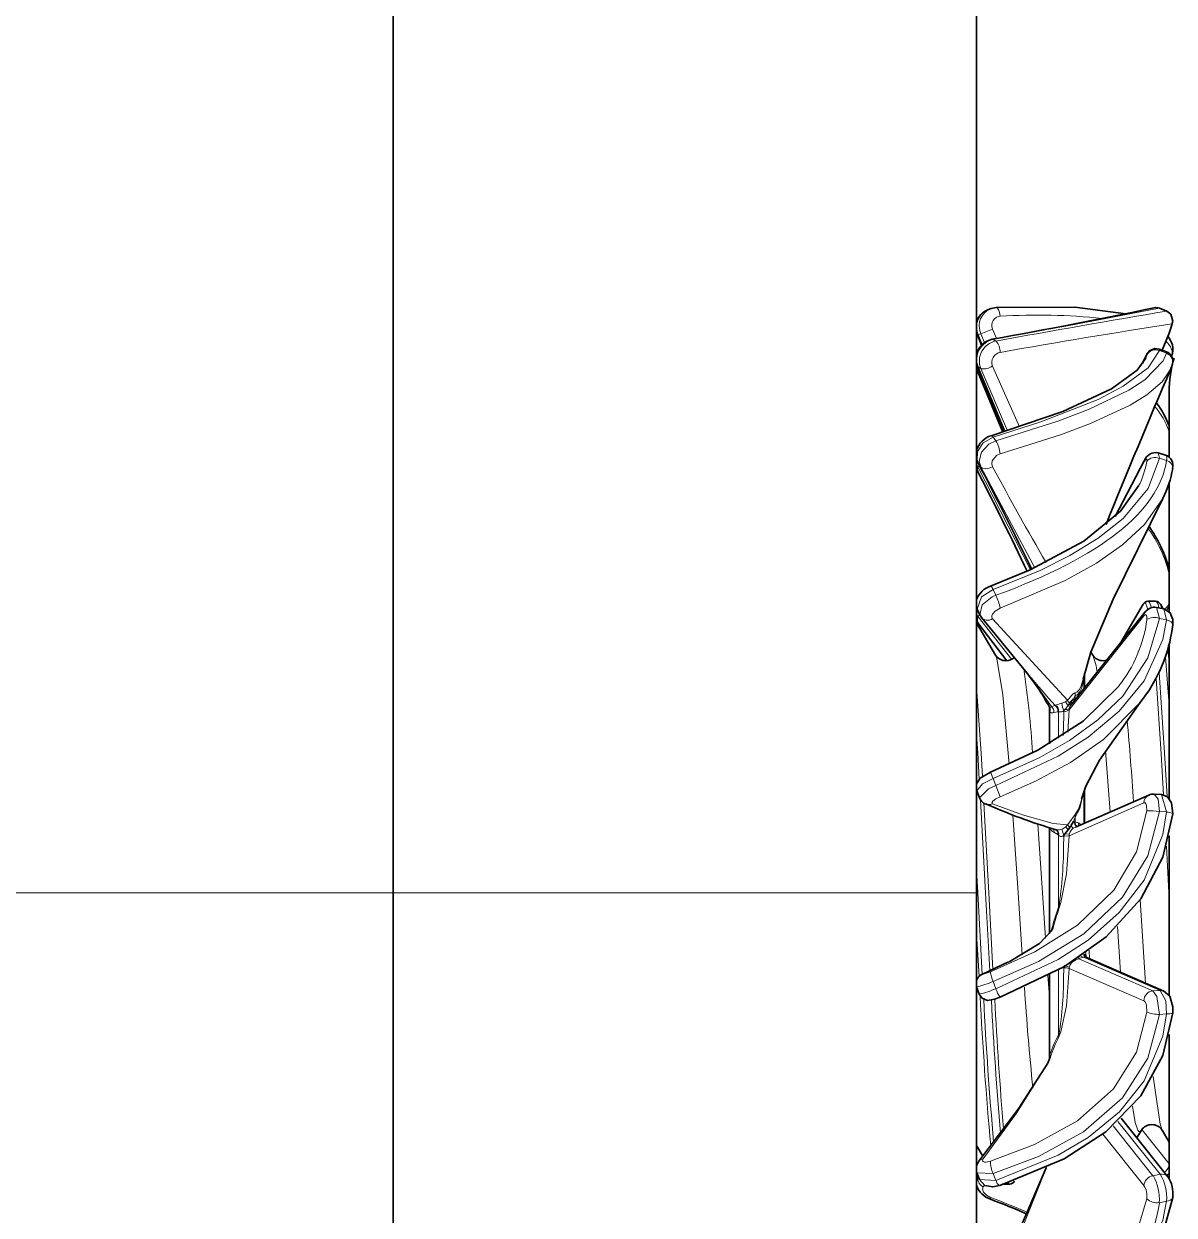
# Model space of a CAD drawing. Extents: x 315 to 857, y 212 to 651.
# Drawn here: x 324.22 to 330.14, y 292.42 to 298.55 of the extents above; entities that cross this region are included whole.
import ezdxf

# ---------------------------------------------------------------- set-up
doc = ezdxf.new("R2010")
doc.units = 0

msp = doc.modelspace()

# ---------------------------------------------------------------- linework, layer by layer
at = {"color": 7, "lineweight": 35}
for p, q in [((326.1197, 294.0792), (326.1197, 359.8392)), ((326.1197, 294.0792), (326.1197, 359.8392)), ((329.1197, 294.0792), (329.1197, 359.8392))]:
    msp.add_line(p, q, dxfattribs=at)
at = {"color": 7, "lineweight": 35, "ltscale": 0.000395231}
msp.add_line((329.1802, 297.0794), (329.1951, 297.0846), dxfattribs=at)
at = {"color": 7, "lineweight": 35, "ltscale": 0.000675416}
msp.add_line((329.1939, 297.0842), (329.2204, 297.0894), dxfattribs=at)
at = {"color": 7, "lineweight": 13, "ltscale": 0.001006}
msp.add_line((330.0967, 297.0709), (330.0593, 297.0855), dxfattribs=at)
at = {"color": 7, "lineweight": 35, "ltscale": 0.001005}
msp.add_line((330.097, 297.0709), (330.0596, 297.0856), dxfattribs=at)
at = {"color": 7, "lineweight": 35, "ltscale": 0.000342859}
msp.add_line((329.1197, 296.9628), (329.1238, 296.9498), dxfattribs=at)
at = {"color": 7, "lineweight": 13, "ltscale": 0.001633}
msp.add_line((329.141, 296.955), (329.2017, 296.9791), dxfattribs=at)
at = {"color": 7, "lineweight": 13, "ltscale": 0.001315}
msp.add_line((329.2217, 296.9304), (329.2017, 296.9791), dxfattribs=at)
at = {"color": 7, "lineweight": 13, "ltscale": 0.002361}
msp.add_line((330.0744, 296.8705), (330.1095, 296.9583), dxfattribs=at)
at = {"color": 7, "lineweight": 35, "ltscale": 0.002362}
msp.add_line((330.0745, 296.8705), (330.1095, 296.9583), dxfattribs=at)
at = {"color": 7, "lineweight": 13, "ltscale": 8.39649e-05}
msp.add_line((329.1238, 296.9498), (329.127, 296.9509), dxfattribs=at)
at = {"color": 7, "lineweight": 35, "ltscale": 0.00144}
msp.add_line((329.1448, 296.8961), (329.1238, 296.9498), dxfattribs=at)
at = {"color": 7, "lineweight": 13, "ltscale": 0.000363993}
msp.add_line((329.127, 296.9509), (329.141, 296.955), dxfattribs=at)
at = {"color": 7, "lineweight": 13, "ltscale": 0.001404}
msp.add_line((329.127, 296.9509), (329.1477, 296.8987), dxfattribs=at)
at = {"color": 7, "lineweight": 13, "ltscale": 0.001243}
msp.add_line((329.1596, 296.9089), (329.141, 296.955), dxfattribs=at)
at = {"color": 7, "lineweight": 13, "ltscale": 0.000119102}
msp.add_line((329.1998, 296.9265), (329.2045, 296.9255), dxfattribs=at)
at = {"color": 7, "lineweight": 13, "ltscale": 0.000405239}
msp.add_line((329.2045, 296.9255), (329.2185, 296.9173), dxfattribs=at)
at = {"color": 7, "lineweight": 13, "ltscale": 0.000408825}
msp.add_line((329.9948, 296.8442), (329.9893, 296.8289), dxfattribs=at)
at = {"color": 7, "lineweight": 13, "ltscale": 0.00020166}
msp.add_line((330.0593, 296.868), (330.0589, 296.876), dxfattribs=at)
at = {"color": 7, "lineweight": 35, "ltscale": 0.000996192}
msp.add_line((330.0963, 296.8622), (330.0589, 296.876), dxfattribs=at)
at = {"color": 7, "lineweight": 13, "ltscale": 0.000996768}
msp.add_line((330.0967, 296.8543), (330.0593, 296.868), dxfattribs=at)
at = {"color": 7, "lineweight": 13, "ltscale": 0.000197217}
msp.add_line((330.0963, 296.8622), (330.0967, 296.8543), dxfattribs=at)
at = {"color": 7, "lineweight": 35, "ltscale": 0.000363342}
msp.add_line((329.1197, 296.801), (329.1242, 296.7872), dxfattribs=at)
at = {"color": 7, "lineweight": 35, "ltscale": 0.000356587}
msp.add_line((329.1197, 296.7754), (329.1242, 296.7619), dxfattribs=at)
at = {"color": 7, "lineweight": 13, "ltscale": 0.000102032}
msp.add_line((329.1242, 296.7872), (329.127, 296.7842), dxfattribs=at)
at = {"color": 7, "lineweight": 35, "ltscale": 0.009094}
msp.add_line((329.2638, 296.4513), (329.1242, 296.7872), dxfattribs=at)
at = {"color": 7, "lineweight": 13, "ltscale": 0.000412531}
msp.add_line((329.127, 296.7842), (329.141, 296.7754), dxfattribs=at)
at = {"color": 7, "lineweight": 13, "ltscale": 0.009005}
msp.add_line((329.127, 296.7842), (329.2664, 296.4521), dxfattribs=at)
at = {"color": 7, "lineweight": 13, "ltscale": 0.008698}
msp.add_line((329.2787, 296.4559), (329.141, 296.7754), dxfattribs=at)
at = {"color": 7, "lineweight": 13, "ltscale": 0.008554}
msp.add_line((329.3401, 296.4753), (329.2017, 296.7883), dxfattribs=at)
at = {"color": 7, "lineweight": 35, "ltscale": 0.000469339}
msp.add_line((329.9798, 296.8183), (329.9725, 296.801), dxfattribs=at)
at = {"color": 7, "lineweight": 13, "ltscale": 0.000406426}
msp.add_line((329.9795, 296.8168), (329.9731, 296.8019), dxfattribs=at)
at = {"color": 7, "lineweight": 35, "ltscale": 0.000626425}
msp.add_line((330.1265, 296.7979), (330.1182, 296.7743), dxfattribs=at)
at = {"color": 7, "lineweight": 35, "ltscale": 0.008484}
msp.add_line((329.2537, 296.4482), (329.1242, 296.7619), dxfattribs=at)
at = {"color": 7, "lineweight": 13, "ltscale": 0.008694}
msp.add_line((329.127, 296.7712), (329.2617, 296.4506), dxfattribs=at)
at = {"color": 7, "lineweight": 35, "ltscale": 0.008369}
msp.add_line((330.1095, 296.6546), (330.1095, 296.3199), dxfattribs=at)
at = {"color": 7, "lineweight": 13, "ltscale": 0.000614158}
msp.add_line((329.2045, 296.4235), (329.2185, 296.4033), dxfattribs=at)
at = {"color": 7, "lineweight": 35, "ltscale": 0.000433828}
msp.add_line((329.1196, 296.3093), (329.1259, 296.2931), dxfattribs=at)
at = {"color": 7, "lineweight": 13, "ltscale": 0.000625708}
msp.add_line((329.127, 296.2912), (329.141, 296.2704), dxfattribs=at)
at = {"color": 7, "lineweight": 35, "ltscale": 0.008068}
msp.add_line((329.9815, 296.3011), (329.8323, 296.015), dxfattribs=at)
at = {"color": 7, "lineweight": 13, "ltscale": 0.00775}
msp.add_line((329.9795, 296.2935), (329.8362, 296.0186), dxfattribs=at)
at = {"color": 7, "lineweight": 13, "ltscale": 0.000195992}
msp.add_line((329.9795, 296.2935), (329.9815, 296.3011), dxfattribs=at)
at = {"color": 7, "lineweight": 13, "ltscale": 0.000706996}
msp.add_line((330.0593, 296.314), (330.0539, 296.3418), dxfattribs=at)
at = {"color": 7, "lineweight": 35, "ltscale": 0.0009744}
msp.add_line((330.0912, 296.3306), (330.0539, 296.3418), dxfattribs=at)
at = {"color": 7, "lineweight": 13, "ltscale": 0.000975891}
msp.add_line((330.0967, 296.3031), (330.0593, 296.314), dxfattribs=at)
at = {"color": 7, "lineweight": 35, "ltscale": 0.000420358}
msp.add_line((329.1258, 296.2457), (329.1197, 296.2613), dxfattribs=at)
at = {"color": 7, "lineweight": 13, "ltscale": 0.000350092}
msp.add_line((329.127, 296.2668), (329.1334, 296.2793), dxfattribs=at)
at = {"color": 7, "lineweight": 13, "ltscale": 0.014786}
msp.add_line((329.127, 296.2668), (329.3969, 295.7405), dxfattribs=at)
at = {"color": 7, "lineweight": 13, "ltscale": 0.014736}
msp.add_line((329.4183, 295.7503), (329.141, 296.2704), dxfattribs=at)
at = {"color": 7, "lineweight": 35, "ltscale": 0.016496}
msp.add_line((330.1095, 296.1852), (330.1095, 295.5254), dxfattribs=at)
at = {"color": 7, "lineweight": 13, "ltscale": 0.000822539}
msp.add_line((329.2045, 295.6388), (329.2185, 295.609), dxfattribs=at)
at = {"color": 7, "lineweight": 35, "ltscale": 0.005602}
msp.add_line((329.976, 295.5629), (329.8636, 295.369), dxfattribs=at)
at = {"color": 7, "lineweight": 35, "ltscale": 0.000983429}
for p, q in [((330.0401, 295.5792), (330.0007, 295.5792)), ((329.2901, 292.5792), (329.2507, 292.5792))]:
    msp.add_line(p, q, dxfattribs=at)
at = {"color": 7, "lineweight": 13, "ltscale": 0.000582563}
msp.add_line((330.0648, 295.5629), (330.0729, 295.541), dxfattribs=at)
at = {"color": 7, "lineweight": 35, "ltscale": 0.000649183}
msp.add_line((330.0648, 295.5629), (330.0778, 295.5404), dxfattribs=at)
at = {"color": 7, "lineweight": 13, "ltscale": 0.000830603}
msp.add_line((330.0888, 295.5378), (330.1095, 295.5638), dxfattribs=at)
at = {"color": 7, "lineweight": 35, "ltscale": 0.000307578}
msp.add_line((329.1206, 295.5209), (329.1251, 295.5323), dxfattribs=at)
at = {"color": 7, "lineweight": 35, "ltscale": 0.000822419}
msp.add_line((329.1227, 295.5384), (329.1364, 295.5085), dxfattribs=at)
at = {"color": 7, "lineweight": 13, "ltscale": 0.000435655}
msp.add_line((329.127, 295.4986), (329.1336, 295.5148), dxfattribs=at)
at = {"color": 7, "lineweight": 13, "ltscale": 0.006982}
msp.add_line((329.127, 295.4986), (329.3002, 295.2795), dxfattribs=at)
at = {"color": 7, "lineweight": 35, "ltscale": 0.00041415}
msp.add_line((329.1451, 295.4944), (329.1364, 295.5085), dxfattribs=at)
at = {"color": 7, "lineweight": 35, "ltscale": 0.009516}
msp.add_line((329.387, 295.2005), (329.1451, 295.4944), dxfattribs=at)
at = {"color": 7, "lineweight": 13, "ltscale": 0.014236}
msp.add_line((329.5876, 295.0701), (329.2017, 295.4888), dxfattribs=at)
at = {"color": 7, "lineweight": 13, "ltscale": 0.015422}
msp.add_line((329.9795, 295.5031), (329.5953, 295.0204), dxfattribs=at)
at = {"color": 7, "lineweight": 35, "ltscale": 0.015311}
msp.add_line((329.9868, 295.5233), (329.6047, 295.0446), dxfattribs=at)
at = {"color": 7, "lineweight": 13, "ltscale": 0.001453}
msp.add_line((330.0593, 295.4905), (330.0449, 295.5469), dxfattribs=at)
at = {"color": 7, "lineweight": 35, "ltscale": 0.000950123}
msp.add_line((330.0822, 295.5396), (330.0449, 295.5469), dxfattribs=at)
at = {"color": 7, "lineweight": 13, "ltscale": 0.000952624}
msp.add_line((330.0967, 295.4836), (330.0593, 295.4905), dxfattribs=at)
at = {"color": 7, "lineweight": 13, "ltscale": 0.001444}
msp.add_line((330.0822, 295.5396), (330.0967, 295.4836), dxfattribs=at)
at = {"color": 7, "lineweight": 35, "ltscale": 0.000199221}
msp.add_line((330.0974, 295.5341), (330.1024, 295.5403), dxfattribs=at)
at = {"color": 7, "lineweight": 35, "ltscale": 0.000235386}
msp.add_line((330.1024, 295.5403), (330.1078, 295.548), dxfattribs=at)
at = {"color": 7, "lineweight": 35, "ltscale": 0.004836}
msp.add_line((329.1197, 295.4682), (329.2168, 295.3009), dxfattribs=at)
at = {"color": 7, "lineweight": 35, "ltscale": 0.005923}
msp.add_line((329.2747, 295.2726), (329.1308, 295.4609), dxfattribs=at)
at = {"color": 7, "lineweight": 35, "ltscale": 0.000463614}
msp.add_line((329.7075, 295.317), (329.7168, 295.3009), dxfattribs=at)
at = {"color": 7, "lineweight": 13, "ltscale": 0.001773}
msp.add_line((330.103, 295.3317), (330.1095, 295.2611), dxfattribs=at)
at = {"color": 7, "lineweight": 35, "ltscale": 0.01981}
msp.add_line((330.1095, 295.3561), (330.1095, 294.5637), dxfattribs=at)
at = {"color": 7, "lineweight": 35, "ltscale": 0.000452741}
msp.add_line((329.7704, 295.2725), (329.7883, 295.2749), dxfattribs=at)
at = {"color": 7, "lineweight": 13, "ltscale": 0.006227}
msp.add_line((330.0902, 295.2916), (330.1095, 295.0432), dxfattribs=at)
at = {"color": 7, "lineweight": 13, "ltscale": 0.000791498}
msp.add_line((329.673, 295.2047), (329.6708, 295.1732), dxfattribs=at)
at = {"color": 7, "lineweight": 35, "ltscale": 0.001897}
msp.add_line((329.6736, 295.1311), (329.6736, 295.207), dxfattribs=at)
at = {"color": 7, "lineweight": 13, "ltscale": 0.00975}
msp.add_line((330.0421, 295.1818), (330.0686, 294.7927), dxfattribs=at)
at = {"color": 7, "lineweight": 13, "ltscale": 0.008567}
msp.add_line((329.1197, 295.1363), (329.1426, 294.7944), dxfattribs=at)
at = {"color": 7, "lineweight": 13, "ltscale": 0.001141}
msp.add_line((329.6708, 295.1275), (329.6708, 295.1732), dxfattribs=at)
at = {"color": 7, "lineweight": 35, "ltscale": 0.002025}
msp.add_line((329.9614, 295.0569), (330.0079, 295.1232), dxfattribs=at)
at = {"color": 7, "lineweight": 13, "ltscale": 0.000304673}
msp.add_line((329.5876, 295.0701), (329.5781, 295.0626), dxfattribs=at)
at = {"color": 7, "lineweight": 13, "ltscale": 0.000227821}
msp.add_line((329.5934, 295.0772), (329.5876, 295.0701), dxfattribs=at)
at = {"color": 7, "lineweight": 35, "ltscale": 0.000201696}
msp.add_line((329.6031, 295.0585), (329.5985, 295.0518), dxfattribs=at)
at = {"color": 7, "lineweight": 13, "ltscale": 0.000252267}
msp.add_line((329.6035, 295.059), (329.6121, 295.0538), dxfattribs=at)
at = {"color": 7, "lineweight": 13, "ltscale": 0.000458374}
msp.add_line((329.6257, 295.0923), (329.618, 295.0757), dxfattribs=at)
at = {"color": 7, "lineweight": 13, "ltscale": 9.96651e-05}
msp.add_line((329.618, 295.0757), (329.6218, 295.0743), dxfattribs=at)
at = {"color": 7, "lineweight": 13, "ltscale": 0.000125598}
msp.add_line((329.6257, 295.0713), (329.6218, 295.0743), dxfattribs=at)
at = {"color": 7, "lineweight": 13, "ltscale": 0.000378419}
msp.add_line((329.6257, 295.0923), (329.6257, 295.1075), dxfattribs=at)
at = {"color": 7, "lineweight": 13, "ltscale": 0.000527191}
msp.add_line((329.6257, 295.0713), (329.6257, 295.0923), dxfattribs=at)
at = {"color": 7, "lineweight": 13, "ltscale": 4.8379e-05}
msp.add_line((329.4933, 295.0338), (329.4945, 295.0322), dxfattribs=at)
at = {"color": 7, "lineweight": 35, "ltscale": 4.92199e-05}
msp.add_line((329.494, 295.0319), (329.4933, 295.0338), dxfattribs=at)
at = {"color": 7, "lineweight": 35, "ltscale": 0.001056}
msp.add_line((329.4936, 294.9909), (329.4936, 295.0331), dxfattribs=at)
at = {"color": 7, "lineweight": 13, "ltscale": 0.000565614}
msp.add_line((329.4937, 295.0323), (329.4964, 295.0098), dxfattribs=at)
at = {"color": 7, "lineweight": 13, "ltscale": 8.26584e-05}
msp.add_line((329.4945, 295.0322), (329.4978, 295.0317), dxfattribs=at)
at = {"color": 7, "lineweight": 13, "ltscale": 0.000217315}
msp.add_line((329.4964, 295.0098), (329.5037, 295.005), dxfattribs=at)
at = {"color": 7, "lineweight": 13, "ltscale": 0.004079}
msp.add_line((329.4964, 294.8466), (329.4964, 295.0098), dxfattribs=at)
at = {"color": 7, "lineweight": 13, "ltscale": 0.000202012}
msp.add_line((329.504, 295.0369), (329.4978, 295.0317), dxfattribs=at)
at = {"color": 7, "lineweight": 13, "ltscale": 0.000516212}
msp.add_line((329.5241, 295.0414), (329.504, 295.0369), dxfattribs=at)
at = {"color": 7, "lineweight": 13, "ltscale": 0.000493921}
msp.add_line((329.5369, 295.0099), (329.5175, 295.0059), dxfattribs=at)
at = {"color": 7, "lineweight": 13, "ltscale": 6.43091e-05}
msp.add_line((329.5261, 295.0432), (329.5241, 295.0414), dxfattribs=at)
at = {"color": 7, "lineweight": 13, "ltscale": 0.000117525}
msp.add_line((329.5415, 295.0106), (329.5369, 295.0099), dxfattribs=at)
at = {"color": 7, "lineweight": 13, "ltscale": 0.003419}
msp.add_line((329.5415, 294.8738), (329.5415, 295.0106), dxfattribs=at)
at = {"color": 7, "lineweight": 13, "ltscale": 0.000449413}
msp.add_line((329.5681, 295.0119), (329.5678, 294.9939), dxfattribs=at)
at = {"color": 7, "lineweight": 35, "ltscale": 0.000187188}
msp.add_line((329.5732, 295.0219), (329.5685, 295.0161), dxfattribs=at)
at = {"color": 7, "lineweight": 35, "ltscale": 9.53674e-05}
msp.add_line((329.5687, 295.0119), (329.5687, 295.0157), dxfattribs=at)
at = {"color": 7, "lineweight": 35, "ltscale": 0.000635046}
msp.add_line((329.5732, 295.0219), (329.5898, 295.0411), dxfattribs=at)
at = {"color": 7, "lineweight": 13, "ltscale": 0.002903}
msp.add_line((329.5953, 295.0204), (329.5891, 294.9045), dxfattribs=at)
at = {"color": 7, "lineweight": 35, "ltscale": 0.000344952}
msp.add_line((329.5898, 295.0411), (329.5985, 295.0518), dxfattribs=at)
at = {"color": 7, "lineweight": 13, "ltscale": 0.000172228}
msp.add_line((329.5953, 295.0204), (329.5962, 295.0273), dxfattribs=at)
at = {"color": 7, "lineweight": 35, "ltscale": 0.003648}
msp.add_line((329.4936, 294.845), (329.4936, 294.9909), dxfattribs=at)
at = {"color": 7, "lineweight": 13, "ltscale": 0.002486}
msp.add_line((329.5677, 294.9873), (329.5644, 294.8879), dxfattribs=at)
at = {"color": 7, "lineweight": 13, "ltscale": 0.000161759}
msp.add_line((329.5678, 294.9939), (329.5677, 294.9874), dxfattribs=at)
at = {"color": 7, "lineweight": 13, "ltscale": 0.002284}
msp.add_line((329.1197, 294.8895), (329.1253, 294.7983), dxfattribs=at)
at = {"color": 7, "lineweight": 13, "ltscale": 0.003393}
msp.add_line((329.1253, 294.7983), (329.1333, 294.6629), dxfattribs=at)
at = {"color": 7, "lineweight": 13, "ltscale": 0.002933}
msp.add_line((329.1426, 294.7944), (329.1496, 294.6773), dxfattribs=at)
at = {"color": 7, "lineweight": 13, "ltscale": 0.007883}
msp.add_line((329.8055, 294.4944), (329.7823, 294.8089), dxfattribs=at)
at = {"color": 7, "lineweight": 13, "ltscale": 0.005282}
msp.add_line((330.081, 294.5818), (330.0686, 294.7927), dxfattribs=at)
at = {"color": 7, "lineweight": 13, "ltscale": 0.005635}
msp.add_line((330.099, 294.5733), (330.0859, 294.7983), dxfattribs=at)
at = {"color": 7, "lineweight": 13, "ltscale": 0.000900414}
msp.add_line((329.1902, 294.699), (329.2045, 294.6659), dxfattribs=at)
at = {"color": 7, "lineweight": 13, "ltscale": 0.000960016}
msp.add_line((329.2045, 294.6659), (329.2185, 294.6302), dxfattribs=at)
at = {"color": 7, "lineweight": 13, "ltscale": 0.001549}
msp.add_line((329.2185, 294.6302), (329.2409, 294.5724), dxfattribs=at)
at = {"color": 7, "lineweight": 35, "ltscale": 0.000960388}
msp.add_line((329.1202, 294.6027), (329.1339, 294.5668), dxfattribs=at)
at = {"color": 7, "lineweight": 35, "ltscale": 0.010312}
msp.add_line((330.0059, 294.5815), (329.6277, 294.417), dxfattribs=at)
at = {"color": 7, "lineweight": 13, "ltscale": 0.004177}
msp.add_line((329.6708, 294.4358), (329.6708, 294.6028), dxfattribs=at)
at = {"color": 7, "lineweight": 35, "ltscale": 0.004277}
msp.add_line((329.6736, 294.437), (329.6736, 294.6081), dxfattribs=at)
at = {"color": 7, "lineweight": 35, "ltscale": 0.000923043}
msp.add_line((330.0699, 294.5836), (330.0331, 294.5862), dxfattribs=at)
at = {"color": 7, "lineweight": 13, "ltscale": 0.002317}
msp.add_line((330.0703, 294.5836), (330.0967, 294.4948), dxfattribs=at)
at = {"color": 7, "lineweight": 13, "ltscale": 0.01197}
msp.add_line((329.1393, 294.5564), (329.1651, 294.0783), dxfattribs=at)
at = {"color": 7, "lineweight": 13, "ltscale": 0.011511}
msp.add_line((329.1575, 294.539), (329.1824, 294.0792), dxfattribs=at)
at = {"color": 7, "lineweight": 13, "ltscale": 0.010489}
msp.add_line((329.9795, 294.541), (329.5953, 294.3722), dxfattribs=at)
at = {"color": 7, "lineweight": 13, "ltscale": 0.010007}
msp.add_line((329.3329, 294.0792), (329.3066, 294.4786), dxfattribs=at)
at = {"color": 7, "lineweight": 13, "ltscale": 0.001406}
msp.add_line((329.6257, 294.4821), (329.5934, 294.436), dxfattribs=at)
at = {"color": 7, "lineweight": 13, "ltscale": 0.000610156}
msp.add_line((329.6257, 294.4683), (329.618, 294.4452), dxfattribs=at)
at = {"color": 7, "lineweight": 13, "ltscale": 0.000343324}
msp.add_line((329.6257, 294.4683), (329.6257, 294.4821), dxfattribs=at)
at = {"color": 7, "lineweight": 13, "ltscale": 0.000605011}
msp.add_line((329.6257, 294.4441), (329.6257, 294.4683), dxfattribs=at)
at = {"color": 7, "lineweight": 13, "ltscale": 0.000938283}
msp.add_line((330.0967, 294.4948), (330.0593, 294.4968), dxfattribs=at)
at = {"color": 7, "lineweight": 13, "ltscale": 0.00883}
msp.add_line((329.4579, 294.0792), (329.4348, 294.4317), dxfattribs=at)
at = {"color": 7, "lineweight": 35, "ltscale": 0.000431824}
msp.add_line((329.4936, 294.3958), (329.4936, 294.4131), dxfattribs=at)
at = {"color": 7, "lineweight": 35, "ltscale": 0.013218}
msp.add_line((329.4936, 293.8671), (329.4936, 294.3958), dxfattribs=at)
at = {"color": 7, "lineweight": 13, "ltscale": 0.000342978}
msp.add_line((329.4964, 294.4124), (329.5037, 294.4007), dxfattribs=at)
at = {"color": 7, "lineweight": 13, "ltscale": 0.013543}
msp.add_line((329.4964, 293.8707), (329.4964, 294.4124), dxfattribs=at)
at = {"color": 7, "lineweight": 13, "ltscale": 0.000565904}
msp.add_line((329.5369, 294.3783), (329.5175, 294.39), dxfattribs=at)
at = {"color": 7, "lineweight": 13, "ltscale": 0.000841771}
msp.add_line((329.5687, 294.3742), (329.5582, 294.4062), dxfattribs=at)
at = {"color": 7, "lineweight": 35, "ltscale": 0.000665579}
msp.add_line((329.5732, 294.3811), (329.5898, 294.4019), dxfattribs=at)
at = {"color": 7, "lineweight": 13, "ltscale": 0.00034535}
msp.add_line((329.5876, 294.4275), (329.5781, 294.4175), dxfattribs=at)
at = {"color": 7, "lineweight": 13, "ltscale": 0.00048813}
msp.add_line((329.5898, 294.4019), (329.5781, 294.4175), dxfattribs=at)
at = {"color": 7, "lineweight": 13, "ltscale": 0.000257942}
msp.add_line((329.5934, 294.436), (329.5876, 294.4275), dxfattribs=at)
at = {"color": 7, "lineweight": 13, "ltscale": 0.000428157}
msp.add_line((329.5985, 294.4142), (329.5876, 294.4275), dxfattribs=at)
at = {"color": 7, "lineweight": 35, "ltscale": 0.000377828}
msp.add_line((329.5898, 294.4019), (329.5985, 294.4142), dxfattribs=at)
at = {"color": 7, "lineweight": 35, "ltscale": 0.000229391}
msp.add_line((329.6031, 294.4222), (329.5985, 294.4142), dxfattribs=at)
at = {"color": 7, "lineweight": 35, "ltscale": 0.000663638}
msp.add_line((329.6035, 294.4228), (329.6179, 294.4451), dxfattribs=at)
at = {"color": 7, "lineweight": 13, "ltscale": 0.000449459}
msp.add_line((329.6035, 294.4228), (329.6164, 294.4103), dxfattribs=at)
at = {"color": 7, "lineweight": 13, "ltscale": 0.00043142}
msp.add_line((329.6164, 294.4103), (329.6317, 294.4185), dxfattribs=at)
at = {"color": 7, "lineweight": 13, "ltscale": 9.38447e-05}
msp.add_line((329.618, 294.4452), (329.6218, 294.4451), dxfattribs=at)
at = {"color": 7, "lineweight": 13, "ltscale": 0.000102328}
msp.add_line((329.6257, 294.4441), (329.6218, 294.4451), dxfattribs=at)
at = {"color": 7, "lineweight": 13, "ltscale": 0.000432818}
msp.add_line((329.6257, 294.4441), (329.642, 294.4381), dxfattribs=at)
at = {"color": 7, "lineweight": 13, "ltscale": 0.000407676}
msp.add_line((329.642, 294.4381), (329.6558, 294.4294), dxfattribs=at)
at = {"color": 7, "lineweight": 13, "ltscale": 0.000348265}
msp.add_line((329.642, 294.4381), (329.6452, 294.4246), dxfattribs=at)
at = {"color": 7, "lineweight": 13, "ltscale": 0.000138395}
msp.add_line((329.5415, 294.3752), (329.5369, 294.3783), dxfattribs=at)
at = {"color": 7, "lineweight": 13, "ltscale": 0.009286}
msp.add_line((329.5415, 294.0038), (329.5415, 294.3752), dxfattribs=at)
at = {"color": 7, "lineweight": 13, "ltscale": 0.000180831}
msp.add_line((329.5678, 294.3497), (329.5677, 294.3425), dxfattribs=at)
at = {"color": 7, "lineweight": 13, "ltscale": 0.000505103}
msp.add_line((329.5681, 294.3699), (329.5678, 294.3497), dxfattribs=at)
at = {"color": 7, "lineweight": 13, "ltscale": 0.000684464}
msp.add_line((329.5681, 294.3699), (329.5953, 294.3722), dxfattribs=at)
at = {"color": 7, "lineweight": 35, "ltscale": 0.000199297}
msp.add_line((329.5732, 294.3811), (329.5685, 294.3746), dxfattribs=at)
at = {"color": 7, "lineweight": 35, "ltscale": 0.000108337}
msp.add_line((329.5687, 294.3699), (329.5687, 294.3742), dxfattribs=at)
at = {"color": 7, "lineweight": 13, "ltscale": 0.000574583}
msp.add_line((329.5732, 294.3811), (329.5962, 294.3798), dxfattribs=at)
at = {"color": 7, "lineweight": 13, "ltscale": 0.000191927}
msp.add_line((329.5953, 294.3722), (329.5962, 294.3798), dxfattribs=at)
at = {"color": 7, "lineweight": 35, "ltscale": 0.020536}
msp.add_line((330.1095, 294.3723), (330.1095, 293.5508), dxfattribs=at)
at = {"color": 7, "lineweight": 13, "ltscale": 0.006002}
msp.add_line((330.1084, 294.0792), (330.0955, 294.319), dxfattribs=at)
at = {"color": 7, "lineweight": 13, "ltscale": 0.002833}
msp.add_line((329.1257, 294.0801), (329.1197, 294.1933), dxfattribs=at)
at = {"color": 7, "lineweight": 13, "ltscale": 0.075}
for p, q in [((323.1197, 294.0792), (326.1197, 294.0792)), ((326.1197, 294.0792), (329.1197, 294.0792))]:
    msp.add_line(p, q, dxfattribs=at)
at = {"color": 7, "lineweight": 35, "ltscale": 0.125}
for p, q in [((326.1197, 294.0792), (326.1197, 289.0792)), ((326.1197, 294.0792), (326.1197, 289.0792)), ((329.1197, 294.0792), (329.1197, 289.0792))]:
    msp.add_line(p, q, dxfattribs=at)
at = {"color": 7, "lineweight": 13, "ltscale": 0.010545}
msp.add_line((329.1257, 294.0801), (329.1483, 293.659), dxfattribs=at)
at = {"color": 7, "lineweight": 13, "ltscale": 0.010052}
msp.add_line((329.1651, 294.0783), (329.1867, 293.6768), dxfattribs=at)
at = {"color": 7, "lineweight": 13, "ltscale": 0.009877}
msp.add_line((329.1824, 294.0792), (329.2037, 293.6847), dxfattribs=at)
at = {"color": 7, "lineweight": 13, "ltscale": 0.00801}
msp.add_line((329.3538, 293.7595), (329.3329, 294.0792), dxfattribs=at)
at = {"color": 7, "lineweight": 13, "ltscale": 0.005873}
msp.add_line((329.4732, 293.8448), (329.4579, 294.0792), dxfattribs=at)
at = {"color": 7, "lineweight": 13, "ltscale": 0.000559264}
msp.add_line((330.1084, 294.0792), (330.1096, 294.0569), dxfattribs=at)
at = {"color": 7, "lineweight": 13, "ltscale": 0.01073}
msp.add_line((329.9888, 293.6136), (329.9603, 294.0419), dxfattribs=at)
at = {"color": 7, "lineweight": 13, "ltscale": 0.000191244}
msp.add_line((329.5415, 294.0038), (329.5431, 293.9963), dxfattribs=at)
at = {"color": 7, "lineweight": 13, "ltscale": 0.00592}
msp.add_line((329.8599, 293.6697), (329.8441, 293.9059), dxfattribs=at)
at = {"color": 7, "lineweight": 13, "ltscale": 0.005536}
msp.add_line((329.1197, 293.8685), (329.1318, 293.6474), dxfattribs=at)
at = {"color": 7, "lineweight": 13, "ltscale": 0.000609709}
msp.add_line((329.6815, 293.7712), (329.6829, 293.7468), dxfattribs=at)
at = {"color": 7, "lineweight": 13, "ltscale": 0.001108}
msp.add_line((329.6983, 293.7833), (329.7007, 293.739), dxfattribs=at)
at = {"color": 7, "lineweight": 35, "ltscale": 0.0037}
msp.add_line((329.1494, 293.6595), (329.2833, 293.7226), dxfattribs=at)
at = {"color": 7, "lineweight": 13, "ltscale": 0.003695}
msp.add_line((329.1528, 293.6609), (329.2863, 293.7241), dxfattribs=at)
at = {"color": 7, "lineweight": 13, "ltscale": 0.000267975}
msp.add_line((329.6426, 293.7445), (329.6529, 293.7415), dxfattribs=at)
at = {"color": 7, "lineweight": 13, "ltscale": 0.000206565}
msp.add_line((329.6529, 293.7415), (329.645, 293.7393), dxfattribs=at)
at = {"color": 7, "lineweight": 13, "ltscale": 0.010385}
msp.add_line((330.0258, 293.5735), (329.645, 293.7393), dxfattribs=at)
at = {"color": 7, "lineweight": 13, "ltscale": 0.000432369}
msp.add_line((329.6529, 293.7415), (329.6691, 293.7475), dxfattribs=at)
at = {"color": 7, "lineweight": 13, "ltscale": 0.010742}
msp.add_line((329.6691, 293.7475), (330.0631, 293.576), dxfattribs=at)
at = {"color": 7, "lineweight": 35, "ltscale": 5.56946e-05}
msp.add_line((329.6736, 293.7604), (329.6736, 293.7626), dxfattribs=at)
at = {"color": 7, "lineweight": 13, "ltscale": 4.58018e-05}
msp.add_line((329.6736, 293.7604), (329.6736, 293.7622), dxfattribs=at)
at = {"color": 7, "lineweight": 35, "ltscale": 0.000292925}
msp.add_line((329.6736, 293.7604), (329.6772, 293.7492), dxfattribs=at)
at = {"color": 7, "lineweight": 35, "ltscale": 0.011066}
msp.add_line((329.6772, 293.7493), (330.083, 293.5727), dxfattribs=at)
at = {"color": 7, "lineweight": 13, "ltscale": 0.002672}
msp.add_line((329.4936, 293.5457), (329.4861, 293.6523), dxfattribs=at)
at = {"color": 7, "lineweight": 35, "ltscale": 0.010884}
msp.add_line((329.4936, 293.2208), (329.4936, 293.6562), dxfattribs=at)
at = {"color": 7, "lineweight": 13, "ltscale": 0.010281}
msp.add_line((329.4964, 293.2465), (329.4964, 293.6577), dxfattribs=at)
at = {"color": 7, "lineweight": 13, "ltscale": 0.008353}
msp.add_line((329.5415, 293.3478), (329.5415, 293.6819), dxfattribs=at)
at = {"color": 7, "lineweight": 13, "ltscale": 0.000231685}
msp.add_line((329.5687, 293.6972), (329.5604, 293.6931), dxfattribs=at)
at = {"color": 7, "lineweight": 13, "ltscale": 0.000179305}
msp.add_line((329.5678, 293.6729), (329.5677, 293.6657), dxfattribs=at)
at = {"color": 7, "lineweight": 13, "ltscale": 0.000499763}
msp.add_line((329.5681, 293.6929), (329.5678, 293.6729), dxfattribs=at)
at = {"color": 7, "lineweight": 35, "ltscale": 0.000196228}
msp.add_line((329.5732, 293.7039), (329.5685, 293.6976), dxfattribs=at)
at = {"color": 7, "lineweight": 35, "ltscale": 0.000106812}
msp.add_line((329.5687, 293.6929), (329.5687, 293.6972), dxfattribs=at)
at = {"color": 7, "lineweight": 13, "ltscale": 0.000605574}
msp.add_line((329.5732, 293.7039), (329.5962, 293.6961), dxfattribs=at)
at = {"color": 7, "lineweight": 13, "ltscale": 0.000188895}
msp.add_line((329.5953, 293.6886), (329.5962, 293.6961), dxfattribs=at)
at = {"color": 7, "lineweight": 13, "ltscale": 0.010456}
msp.add_line((329.9795, 293.5231), (329.5953, 293.6886), dxfattribs=at)
at = {"color": 7, "lineweight": 35, "ltscale": 0.00099944}
msp.add_line((329.1197, 293.5949), (329.1334, 293.5573), dxfattribs=at)
at = {"color": 7, "lineweight": 13, "ltscale": 0.000999216}
msp.add_line((329.2045, 293.6223), (329.2185, 293.5849), dxfattribs=at)
at = {"color": 7, "lineweight": 13, "ltscale": 0.000933699}
msp.add_line((330.0631, 293.576), (330.0258, 293.5735), dxfattribs=at)
at = {"color": 7, "lineweight": 13, "ltscale": 0.000939991}
msp.add_line((330.0967, 293.4558), (330.0593, 293.4527), dxfattribs=at)
at = {"color": 7, "lineweight": 13, "ltscale": 0.000247467}
msp.add_line((329.5415, 293.3478), (329.5431, 293.3381), dxfattribs=at)
at = {"color": 7, "lineweight": 35, "ltscale": 0.015252}
msp.add_line((330.1095, 293.3493), (330.1095, 292.7392), dxfattribs=at)
at = {"color": 7, "lineweight": 35, "ltscale": 0.000834494}
msp.add_line((329.4851, 293.2025), (329.4984, 293.2331), dxfattribs=at)
at = {"color": 7, "lineweight": 13, "ltscale": 0.000285878}
msp.add_line((329.4945, 293.2325), (329.4938, 293.2211), dxfattribs=at)
at = {"color": 7, "lineweight": 13, "ltscale": 0.00035131}
msp.add_line((329.4964, 293.2465), (329.4945, 293.2325), dxfattribs=at)
at = {"color": 7, "lineweight": 35, "ltscale": 0.009609}
msp.add_line((329.8625, 292.9184), (330.1024, 292.6181), dxfattribs=at)
at = {"color": 7, "lineweight": 13, "ltscale": 0.008201}
msp.add_line((330.0258, 292.6231), (329.8211, 292.8794), dxfattribs=at)
at = {"color": 7, "lineweight": 13, "ltscale": 0.008695}
msp.add_line((329.846, 292.9021), (330.0631, 292.6304), dxfattribs=at)
at = {"color": 7, "lineweight": 35, "ltscale": 0.001168}
msp.add_line((329.9433, 292.8171), (329.9668, 292.8575), dxfattribs=at)
at = {"color": 7, "lineweight": 13, "ltscale": 0.005624}
msp.add_line((329.9689, 292.8604), (330.1095, 292.6848), dxfattribs=at)
at = {"color": 7, "lineweight": 35, "ltscale": 0.001768}
msp.add_line((330.1095, 292.7964), (330.074, 292.8575), dxfattribs=at)
at = {"color": 7, "lineweight": 13, "ltscale": 0.008459}
msp.add_line((329.9795, 292.5724), (329.768, 292.8365), dxfattribs=at)
at = {"color": 7, "lineweight": 35, "ltscale": 0.001581}
msp.add_line((329.1514, 292.7242), (329.1197, 292.7789), dxfattribs=at)
at = {"color": 7, "lineweight": 35, "ltscale": 0.003294}
msp.add_line((330.1095, 292.7392), (330.1095, 292.6075), dxfattribs=at)
at = {"color": 7, "lineweight": 35, "ltscale": 0.000579361}
msp.add_line((329.1308, 292.6975), (329.1198, 292.6772), dxfattribs=at)
at = {"color": 7, "lineweight": 35, "ltscale": 0.000224311}
msp.add_line((329.1196, 292.6116), (329.1227, 292.62), dxfattribs=at)
at = {"color": 7, "lineweight": 13, "ltscale": 0.0021}
msp.add_line((329.2045, 292.6338), (329.1206, 292.6376), dxfattribs=at)
at = {"color": 7, "lineweight": 35, "ltscale": 0.000933361}
msp.add_line((329.1206, 292.6376), (329.1343, 292.6028), dxfattribs=at)
at = {"color": 7, "lineweight": 13, "ltscale": 0.000203476}
msp.add_line((329.1227, 292.62), (329.127, 292.627), dxfattribs=at)
at = {"color": 7, "lineweight": 13, "ltscale": 0.000933072}
msp.add_line((329.2045, 292.6338), (329.2185, 292.5992), dxfattribs=at)
at = {"color": 7, "lineweight": 13, "ltscale": 0.000949374}
msp.add_line((330.0631, 292.6304), (330.0258, 292.6231), dxfattribs=at)
at = {"color": 7, "lineweight": 35, "ltscale": 0.000398593}
msp.add_line((330.0973, 292.6243), (330.1102, 292.6337), dxfattribs=at)
at = {"color": 7, "lineweight": 13, "ltscale": 0.002107}
msp.add_line((329.1343, 292.6028), (329.2185, 292.5992), dxfattribs=at)
at = {"color": 7, "lineweight": 13, "ltscale": 0.000271941}
msp.add_line((329.1528, 292.5659), (329.1594, 292.5745), dxfattribs=at)
at = {"color": 7, "lineweight": 13, "ltscale": 0.000248424}
msp.add_line((329.1907, 292.5117), (329.1913, 292.5018), dxfattribs=at)
at = {"color": 7, "lineweight": 13, "ltscale": 0.000957031}
msp.add_line((330.0967, 292.492), (330.0593, 292.4842), dxfattribs=at)
at = {"color": 7, "lineweight": 35}
for points in [[(329.2204, 297.0894), (329.6254, 297.0911), (329.8877, 297.058)], [(330.097, 297.0709), (330.118, 297.0554), (330.129, 297.0199), (330.1191, 296.983), (330.1095, 296.9583)], [(329.9798, 296.8183), (329.9984, 296.8552), (330.0097, 296.8678), (330.0354, 296.8787), (330.0589, 296.876)], [(329.9893, 296.8289), (329.9446, 296.7675), (329.8127, 296.6713), (329.5624, 296.5542), (329.1947, 296.4304)], [(329.9525, 296.1716), (329.8587, 296.0416), (329.6714, 295.8884), (329.3955, 295.74), (329.1915, 295.6567)], [(330.0771, 296.1078), (329.8215, 295.59), (329.7072, 295.3162), (329.6669, 295.1781)], [(330.0822, 295.5396), (330.1152, 295.5191), (330.1285, 295.4844), (330.1281, 295.457)], [(329.8505, 295.1423), (329.6681, 294.9621), (329.4338, 294.8117), (329.1902, 294.699)], [(329.9614, 295.0569), (329.7516, 294.7605), (329.6815, 294.6274), (329.6594, 294.5608)], [(329.1902, 294.699), (329.1385, 294.6682), (329.1197, 294.6396)], [(330.0703, 294.5836), (330.1006, 294.5721), (330.1224, 294.5419), (330.1282, 294.4843)], [(329.2407, 293.5421), (329.5713, 293.6997), (329.7858, 293.8528), (329.9639, 294.047), (330.0772, 294.2617), (330.1282, 294.4843)], [(329.2863, 293.7241), (329.4428, 293.8183), (329.5036, 293.8814), (329.5124, 293.9003)], [(329.1334, 293.5573), (329.1483, 293.536), (329.1758, 293.5246), (329.211, 293.5312), (329.2407, 293.5421)], [(330.0813, 293.5734), (330.1126, 293.5462), (330.1287, 293.4911), (330.1282, 293.4614)], [(329.2381, 292.5722), (329.5692, 292.7094), (329.7844, 292.8494), (329.9633, 293.0332), (330.0771, 293.2416), (330.1282, 293.4614)], [(329.4851, 293.2025), (329.333, 292.9648), (329.1308, 292.6975)], [(329.4769, 292.664), (329.3348, 292.3323), (329.1258, 291.9128)], [(329.1343, 292.6028), (329.1624, 292.5724), (329.2024, 292.5652), (329.2379, 292.5722)], [(329.2335, 291.7781), (329.5645, 291.878), (329.7801, 291.9879), (329.9604, 292.1394), (330.0761, 292.3182), (330.1281, 292.5117)]]:
    msp.add_lwpolyline(points, dxfattribs=at)
at = {"color": 7, "lineweight": 13}
for points in [[(330.0593, 296.868), (330.0015, 296.7799), (329.874, 296.6849), (329.7441, 296.6171), (329.4496, 296.5009), (329.2045, 296.4235)], [(329.2185, 296.4033), (329.538, 296.5052), (329.6953, 296.5652), (329.9018, 296.6643), (329.9851, 296.7185), (330.0792, 296.8152), (330.0967, 296.8543)], [(329.9948, 296.8442), (329.9954, 296.8467), (329.9953, 296.8477), (329.9941, 296.8466), (329.9913, 296.8421), (329.9795, 296.8168)], [(329.2409, 296.3373), (329.5513, 296.4353), (329.7047, 296.4927), (329.9096, 296.588), (329.9946, 296.6405), (330.0732, 296.7076), (330.1182, 296.7743)], [(329.2045, 296.4235), (329.1533, 296.394), (329.1241, 296.3492), (329.1224, 296.3029), (329.127, 296.2912)], [(329.141, 296.2704), (329.1334, 296.2994), (329.1451, 296.3456), (329.1821, 296.386), (329.2185, 296.4033)], [(329.2017, 296.2707), (329.1978, 296.2852), (329.2003, 296.3005), (329.2225, 296.3286), (329.2409, 296.3373)], [(330.0593, 296.314), (330.0012, 296.1591), (329.873, 296.0045), (329.744, 295.9026), (329.5984, 295.8137), (329.4456, 295.7373), (329.2045, 295.6388)], [(329.9948, 296.2975), (329.9953, 296.3069), (329.9947, 296.3087), (329.9935, 296.3099), (329.9924, 296.31), (329.9907, 296.3092), (329.9866, 296.3051), (329.9795, 296.2935)], [(329.2409, 295.5431), (329.5751, 295.6853), (329.7368, 295.7751), (329.8699, 295.8683), (329.9829, 295.9734), (330.0771, 296.1078)], [(329.2045, 295.6388), (329.144, 295.6012), (329.1227, 295.5384)], [(329.1364, 295.5085), (329.1483, 295.5605), (329.1992, 295.6008), (329.2185, 295.609)], [(329.976, 295.5629), (329.9796, 295.5675), (329.9814, 295.5687), (329.9841, 295.5691), (329.9859, 295.5684), (329.9895, 295.5648), (329.9931, 295.5581), (330.0002, 295.536)], [(329.2017, 295.4888), (329.1982, 295.496), (329.1983, 295.5043), (329.2014, 295.5125), (329.2148, 295.5283), (329.2409, 295.5431)], [(330.0593, 295.4905), (330.0009, 295.287), (329.8716, 295.091), (329.7434, 294.9678), (329.5967, 294.8619), (329.4413, 294.773), (329.2045, 294.6659)], [(329.9948, 295.4831), (329.9945, 295.502), (329.992, 295.5075), (329.9892, 295.5092), (329.987, 295.5091), (329.9822, 295.5061), (329.9795, 295.5031)], [(329.2185, 294.6302), (329.539, 294.7817), (329.6931, 294.8795), (329.8533, 295.0134), (329.9814, 295.1694), (330.0771, 295.3822), (330.0967, 295.4836)], [(329.2877, 294.7404), (329.2552, 295.0975), (329.2238, 295.2842), (329.2168, 295.3009)], [(329.6257, 295.1075), (329.6345, 295.1109), (329.6469, 295.123), (329.6553, 295.1389), (329.6669, 295.1781)], [(329.6257, 295.0923), (329.6361, 295.097), (329.65, 295.1117), (329.6589, 295.1297), (329.6708, 295.1732)], [(329.2409, 294.5724), (329.4229, 294.6524), (329.6024, 294.7495), (329.7728, 294.8677), (329.9614, 295.0569)], [(329.2045, 294.6659), (329.1505, 294.639), (329.1202, 294.6027)], [(329.1339, 294.5668), (329.1808, 294.6129), (329.2185, 294.6302)], [(329.2017, 294.5369), (329.1987, 294.539), (329.1978, 294.5419), (329.199, 294.5454), (329.203, 294.5504), (329.2179, 294.5612), (329.2409, 294.5724)], [(329.6257, 294.4683), (329.65, 294.5118), (329.6708, 294.6028)], [(330.0593, 294.4968), (330.0535, 294.5611), (330.0331, 294.5862)], [(329.5876, 294.4275), (329.5125, 294.4353), (329.3554, 294.4799), (329.2017, 294.5369)], [(329.9948, 294.4995), (329.9937, 294.5272), (329.99, 294.5368), (329.9857, 294.5409), (329.9833, 294.5416), (329.9795, 294.541)], [(329.9948, 294.4995), (329.942, 294.2896), (329.8245, 294.0914), (329.6385, 293.9127), (329.4186, 293.7748), (329.1907, 293.6728)], [(330.0593, 294.4968), (330.0006, 294.269), (329.8705, 294.0554), (329.6707, 293.8681), (329.4384, 293.7254), (329.2045, 293.6223)], [(329.2185, 293.5849), (329.5392, 293.7347), (329.6927, 293.8348), (329.8533, 293.9764), (329.9805, 294.1436), (330.0765, 294.3783), (330.0967, 294.4948)], [(329.5953, 294.3722), (329.5823, 294.1763), (329.5534, 294.0285), (329.5431, 293.9963)], [(329.1907, 293.6728), (329.1546, 293.66), (329.1506, 293.6589), (329.1496, 293.6588), (329.1528, 293.6609)], [(329.5953, 293.6886), (329.5823, 293.4977), (329.5533, 293.3627), (329.5431, 293.3381)], [(330.0593, 293.4527), (330.047, 293.5453), (330.0258, 293.5735)], [(330.0631, 293.576), (330.0919, 293.5227), (330.0967, 293.4558)], [(329.9948, 293.4651), (329.9418, 293.2592), (329.8239, 293.0706), (329.6375, 292.9061), (329.4179, 292.784), (329.1907, 292.6975)], [(329.9948, 293.4651), (329.9928, 293.5005), (329.9877, 293.5143), (329.9824, 293.5213), (329.9795, 293.5231)], [(330.0593, 293.4527), (330.0004, 293.2285), (329.8699, 293.0232), (329.6697, 292.849), (329.4377, 292.7217), (329.2045, 292.6338)], [(329.2185, 292.5992), (329.5391, 292.7291), (329.693, 292.8202), (329.8537, 292.9522), (329.9807, 293.1118), (330.0765, 293.3405), (330.0967, 293.4558)], [(329.1528, 292.7103), (329.3255, 292.944), (329.4851, 293.2025)], [(330.074, 292.8575), (330.063, 292.8883), (330.0277, 293.1338)], [(329.9668, 292.8575), (329.9622, 292.8516), (329.9598, 292.8502), (329.9564, 292.8501), (329.954, 292.8513), (329.9494, 292.8568), (329.9357, 292.8973), (329.9209, 292.9803)], [(329.1907, 292.6975), (329.1683, 292.6931), (329.1594, 292.6935), (329.153, 292.6956), (329.1509, 292.6973), (329.1493, 292.7005), (329.1494, 292.7035), (329.1528, 292.7103)], [(329.1528, 291.9249), (329.3207, 292.2714), (329.4789, 292.6649)], [(329.1907, 292.5117), (329.1697, 292.5232), (329.1548, 292.5385), (329.1492, 292.5544), (329.1528, 292.5659)], [(329.9948, 292.5048), (329.9418, 292.3282), (329.8239, 292.1721), (329.6707, 292.0601), (329.4923, 291.9763), (329.1907, 291.889)], [(329.2185, 291.7921), (329.5388, 291.8864), (329.694, 291.9576), (329.8542, 292.064), (329.982, 292.1981), (330.0771, 292.394), (330.0967, 292.492)]]:
    msp.add_lwpolyline(points, dxfattribs=at)
for centre, radius, start, end in [((329.23, 296.9948), 0.097, 112.03621, 204.0707), ((315.7311, 371.2862), 75.5713, 280.269959, 280.929291), ((330.0409, 297.0396), 0.0495, 68.23855, 102.15356), ((329.2163, 296.9901), 0.0969, 112.01514, 203.70314), ((329.2444, 296.9992), 0.0468, 94.43183, 205.2675), ((342.9521, 221.0157), 77.134, 99.593864, 100.256139), ((329.4327, 293.7952), 3.2555, 84.14598, 93.37761), ((330.078, 297.0243), 0.0502, 338.51365, 68.11443), ((336.2926, 257.1239), 40.356, 98.79132, 100.06339), ((329.9637, 297.0363), 0.1646, 331.81953, 349.30276), ((329.226, 296.8217), 0.1061, 101.67415, 200.79896), ((329.2396, 296.8135), 0.1061, 101.50012, 201.17002), ((329.1491, 296.8597), 0.091, 359.58844, 39.70249), ((329.9998, 296.8254), 0.1315, 18.03165, 44.63754), ((330.0829, 296.8835), 0.0453, 337.37991, 17.34731), ((329.2506, 296.8073), 0.0527, 100.61001, 201.32334), ((330.0389, 296.8228), 0.0493, 65.65756, 154.09389), ((330.0808, 296.8095), 0.0473, 339.14965, 70.40726), ((330.0638, 296.8598), 0.0615, 341.16875, 5.86443), ((329.2149, 296.8082), 0.0953, 184.95549, 202.80776), ((329.1515, 296.8631), 0.0894, 263.15167, 303.87426), ((329.1339, 296.7638), 0.00995, 132.69294, 191.08673), ((329.7371, 296.3252), 0.3934, 18.78091, 40.49155), ((329.1933, 296.4189), 0.0119, 22.43909, 82.80721), ((329.0773, 296.3195), 0.1645, 6.21673, 30.70095), ((329.1764, 296.2949), 0.0567, 169.37036, 209.62128), ((296.5077, 279.3165), 36.7716, 26.53585, 27.49196), ((329.5724, 296.3695), 0.4285, 332.48499, 350.31219), ((330.0364, 296.2648), 0.0537, 65.07192, 141.8783), ((330.0689, 296.3137), 0.0288, 339.14591, 36.973), ((330.0871, 296.2623), 0.0413, 359.00552, 76.75253), ((329.1474, 296.2548), 0.0236, 149.38237, 202.86215), ((343.5241, 303.938), 16.2454, 208.16166, 210.15128), ((329.473, 295.5655), 0.655, 13.64868, 36.50554), ((329.1725, 295.6311), 0.0322, 13.44657, 53.61993), ((328.9661, 295.4854), 0.281, 11.85774, 26.08482), ((329.9704, 295.5447), 0.0466, 0.33455, 48.72598), ((330.0084, 295.5438), 0.0482, 0.19801, 48.22183), ((330.0744, 295.5616), 0.0351, 322.78691, 3.65825), ((329.1462, 295.5172), 0.0265, 177.01775, 224.07795), ((329.1619, 295.4828), 0.0382, 155.59641, 215.1466), ((329.1759, 295.5224), 0.0416, 211.19415, 307.53507), ((330.0139, 295.502), 0.0344, 141.94655, 178.18017), ((330.0327, 295.4215), 0.0733, 68.93477, 121.59831), ((329.3091, 295.5737), 0.6919, 321.45591, 352.47688), ((329.4118, 295.1781), 0.3292, 6.17416, 21.93364), ((324.307, 294.4796), 5.1105, 3.57423, 8.4606), ((325.7715, 292.4513), 4.5406, 34.71194, 37.66085), ((333.381, 298.5018), 5.1817, 219.57576, 221.89804), ((329.6878, 295.1829), 0.0196, 167.64313, 209.86908), ((309.1243, 293.576), 20.9972, 3.33737, 4.47013), ((329.5456, 295.11), 0.0575, 282.61547, 304.36466), ((329.6328, 295.0792), 0.0573, 196.92624, 221.53204), ((329.6242, 295.0799), 0.0379, 194.90097, 227.53721), ((329.6891, 295.0115), 0.1157, 123.46706, 145.53307), ((329.4711, 295.019), 0.027, 340.00822, 29.32298), ((329.5092, 295.026), 0.0218, 255.24634, 292.36828), ((329.4852, 295.0103), 0.0326, 352.14338, 54.81465), ((329.5061, 295.0159), 0.0313, 348.87621, 54.77608), ((329.5688, 294.9615), 0.0925, 96.59053, 117.66075), ((329.5098, 295.0156), 0.032, 351.06382, 59.52009), ((329.55, 295.037), 0.028, 252.26172, 311.27942), ((329.6949, 295.0718), 0.1381, 187.46373, 203.95386), ((329.5718, 295.0499), 0.0379, 264.36481, 308.60808), ((329.5792, 295.0512), 0.0296, 258.62807, 305.47763), ((329.6388, 295.0169), 0.0439, 138.70609, 166.31696), ((311.287, 293.2939), 18.6818, 3.84648, 5.13915), ((330.0249, 294.5405), 0.0454, 114.83109, 179.33582), ((329.1815, 294.5761), 0.0441, 249.35321, 297.36439), ((329.4814, 294.5885), 0.1796, 323.57763, 351.14675), ((330.0161, 294.2829), 0.2179, 78.58452, 95.61571), ((330.0977, 294.4374), 0.0566, 56.94658, 90.9649), ((329.5333, 294.4246), 0.038, 218.82489, 245.43273), ((329.4877, 294.3945), 0.0301, 351.50474, 26.05004), ((329.5122, 294.3843), 0.0252, 346.31872, 61.73301), ((329.5154, 294.3806), 0.0265, 348.4533, 66.13129), ((329.5383, 294.4523), 0.05, 258.35033, 293.2737), ((329.54, 294.4618), 0.0584, 288.16371, 310.72145), ((329.646, 294.3685), 0.0512, 125.2936, 167.23274), ((329.648, 294.4431), 0.0261, 175.56167, 241.19232), ((329.6536, 294.4435), 0.0278, 178.75803, 233.92409), ((329.555, 294.3861), 0.0176, 218.82726, 318.94259), ((327.3333, 294.3389), 2.2339, 351.37119, 0.08891), ((330.685, 293.5774), 1.2205, 159.55001, 165.66419), ((330.6763, 293.5813), 1.2068, 159.88549, 164.6768), ((329.642, 293.6856), 0.047, 122.85456, 167.12248), ((329.6826, 293.627), 0.1183, 108.51756, 123.96726), ((329.6716, 293.7748), 0.0275, 233.14169, 264.82959), ((329.6746, 293.7424), 0.00742, 69.42127, 136.94491), ((329.6931, 293.7657), 0.023, 185.9598, 237.14965), ((329.3413, 293.6906), 0.1523, 186.76534, 206.53263), ((327.7213, 293.65), 1.8459, 350.57451, 0.4854), ((329.5705, 293.6134), 0.0794, 71.7063, 91.72176), ((328.9697, 294.1816), 0.6061, 284.341, 292.7758), ((342.9861, 294.4692), 13.6487, 183.6777, 185.86763), ((328.9824, 294.1472), 0.6094, 284.35667, 292.77397), ((346.418, 294.3845), 17.3003, 182.76782, 185.32828), ((347.717, 294.4542), 18.584, 182.84567, 185.11675), ((349.8435, 294.5894), 20.6755, 182.94732, 184.84645), ((350.2443, 294.6306), 21.0604, 182.99077, 184.8116), ((329.3374, 293.6156), 0.1221, 194.4853, 217.25614), ((330.0317, 293.5219), 0.0522, 96.51992, 178.66864), ((330.0662, 293.5336), 0.0426, 69.16481, 94.11636), ((330.058, 293.631), 0.1779, 249.15506, 270.42384), ((330.1074, 293.5), 0.0446, 256.38003, 298.28371), ((330.0522, 293.0616), 0.5856, 150.73341, 161.60625), ((330.1422, 293.0225), 0.6772, 152.21586, 162.12543), ((329.4713, 293.2274), 0.0238, 336.79328, 12.58077), ((329.4779, 293.2372), 0.0207, 340.75595, 26.56404), ((329.1582, 292.6756), 0.0351, 98.86989, 141.29078), ((329.3404, 292.6987), 0.1502, 180.44228, 205.52626), ((330.0554, 292.6857), 0.0543, 302.83845, 359.05505), ((329.175, 292.6122), 0.0508, 162.84839, 244.42205), ((330.0372, 292.5657), 0.0584, 101.17936, 173.39516), ((329.8188, 292.5018), 0.2409, 355.81653, 30.37152), ((330.0732, 292.5926), 0.039, 41.18531, 104.87427), ((329.856, 292.5089), 0.2411, 356.00035, 30.41321), ((329.2626, 292.6076), 0.044, 190.78806, 235.10358), ((329.2935, 292.5904), 0.0118, 195.97527, 253.31305), ((329.888, 292.5168), 0.1074, 353.59628, 31.28816), ((328.067, 289.4926), 3.2214, 65.90228, 69.58421), ((330.0468, 292.5607), 0.077, 227.07403, 279.29707), ((330.0997, 292.5247), 0.032, 264.80249, 335.45685)]:
    msp.add_arc(centre, radius, start, end, dxfattribs=at)
at = {"color": 7, "lineweight": 35}
for centre, radius, start, end in [((324.4584, 323.635), 27.1257, 280.06658, 281.85406), ((330.0411, 297.0383), 0.0508, 68.68176, 98.4245), ((329.2123, 296.9897), 0.0953, 108.95991, 166.47671), ((329.2197, 296.8256), 0.1028, 101.12095, 166.3626), ((329.9718, 296.8476), 0.1621, 17.77041, 35.74307), ((330.026, 296.8743), 0.1029, 339.76966, 12.76624), ((330.0775, 296.8142), 0.0516, 341.62308, 68.66492), ((330.71, 296.6546), 0.6005, 163.09473, 179.99558), ((365.0815, 281.7518), 38.0536, 156.74854, 158.05547), ((329.7251, 296.3432), 0.4083, 19.73482, 38.69328), ((329.2252, 296.3248), 0.1099, 106.09365, 164.10376), ((313.444, 288.0514), 17.7153, 25.73344, 27.72451), ((330.0411, 296.282), 0.0616, 77.85735, 162.27926), ((330.0723, 296.2769), 0.0571, 344.55483, 70.56667), ((315.2287, 289.0549), 15.6469, 25.26309, 27.35826), ((329.6255, 296.3422), 0.5088, 332.56845, 350.88284), ((329.4712, 295.5751), 0.6604, 14.84684, 36.16022), ((329.2264, 295.5475), 0.1143, 107.8008, 159.47082), ((330.0024, 295.5503), 0.0291, 93.28986, 154.52625), ((330.0386, 295.5506), 0.0287, 25.10247, 87.12585), ((330.035, 295.4885), 0.0593, 80.33026, 144.2332), ((329.186, 295.504), 0.07, 197.94953, 218.01389), ((329.3492, 295.5492), 0.7844, 327.10642, 353.24657), ((329.2694, 295.3358), 0.0632, 213.52554, 270.91807), ((329.2707, 295.338), 0.0655, 269.77244, 311.16097), ((329.7694, 295.3358), 0.0632, 213.52554, 270.91806), ((328.4536, 294.4753), 1.1807, 28.24139, 39.46253), ((329.6516, 295.0325), 0.0549, 127.99321, 151.18722), ((330.0297, 294.5254), 0.061, 87.22688, 112.95705), ((329.1874, 294.5885), 0.0578, 202.0975, 248.14454), ((330.419, 297.3867), 3.1141, 246.28006, 253.388), ((329.1681, 293.6115), 0.0514, 111.29642, 160.99371), ((330.0194, 292.8227), 0.0632, 89.08194, 146.47446), ((330.0214, 292.8227), 0.0632, 33.52576, 90.91666), ((329.9711, 292.5309), 0.158, 353.00532, 33.58517), ((329.2254, 292.6097), 0.1127, 198.65715, 252.47837), ((329.2886, 292.6078), 0.0287, 272.87415, 334.89753), ((328.0299, 289.3589), 3.3506, 66.25869, 69.71634)]:
    msp.add_arc(centre, radius, start, end, dxfattribs=at)
at = {"color": 7, "lineweight": 13}
for centre, major_axis, ratio, start_param, end_param in [((329.2227, 297.0394), (0.0023, -0.05), 0.370729, 1.677928, 3.246022), ((6.5146, 338.1985), (323.5838, -41.8831), 0.036032, 6.213936, 6.282131), ((329.1842, 296.2955), (0.0443, 0.0233), 0.604041, 3.208203, 4.792608), ((330.0785, 295.4628), (0.0497, -0.0058), 0.480765, 6.283109, 7.534187), ((154.4674, 369.8866), (175.5463, -77.5677), 0.054559, 6.208266, 6.299382)]:
    msp.add_ellipse(centre, major_axis=major_axis, ratio=ratio, start_param=start_param, end_param=end_param, dxfattribs=at)

doc.saveas('drawing.dxf')
